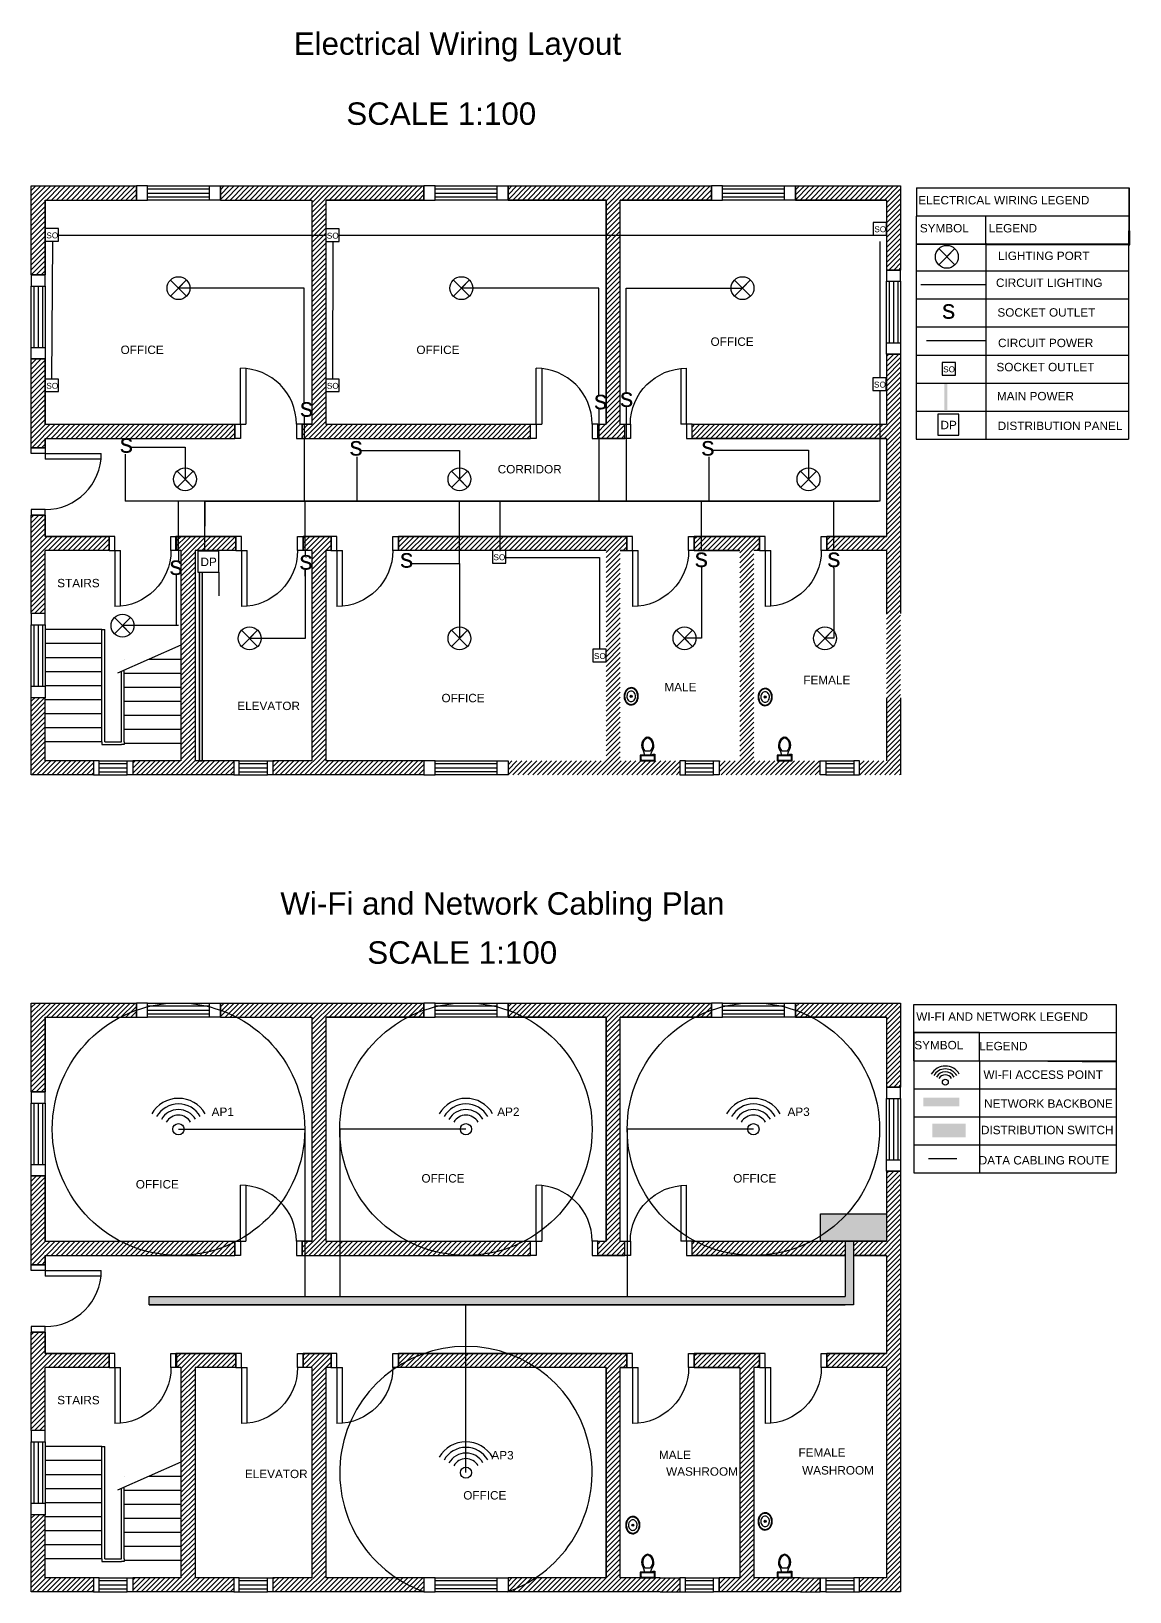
# Model space of a CAD drawing. Header units: inches. Extents: x 7.2 to 91, y 10.7 to 72.7.
# Drawn here: x 51.8 to 91, y 15.2 to 70.8 of the extents above; entities that cross this region are included whole.
import ezdxf

# ---------------------------------------------------------------- set-up
doc = ezdxf.new("R2010")
doc.units = ezdxf.units.IN
doc.header["$MEASUREMENT"] = 0
for name, color, linetype in [('BLOCK', 2, 'Continuous'), ('CIRCUIT LIGHTING', 1, 'Continuous'), ('CIRCUIT POWER', 40, 'Continuous'), ('DATA CABLING ROUTE', 4, 'Continuous'), ('DISTRIBUTION PANEL', 1, 'Continuous'), ('DISTRIBUTION SWITCH', 6, 'Continuous'), ('DOORS', 4, 'Continuous'), ('HATCH', 3, 'Continuous'), ('LEGEND', 7, 'Continuous'), ('LIGHTING POINT', 4, 'Continuous'), ('MAIN POWER', 5, 'Continuous'), ('NETWORK BACKBONE', 5, 'Continuous'), ('SOCKET OUTLET', 4, 'Continuous'), ('STAIRCASE', 5, 'Continuous'), ('switch', 3, 'Continuous'), ('TEXT', 7, 'Continuous'), ('W-IFI ACCES POINT', 2, 'Continuous'), ('WINDOWS', 6, 'Continuous')]:
    doc.layers.add(name, color=color, linetype=linetype)
doc.styles.get("Standard").update_dxf_attribs({"font": 'arial.ttf'})
pattern_1 = [(45, (47.47528, 42.96321), (-0.08838835, 0.08838835), [])]
pattern_2 = [(45, (47.47528, 13.82313), (-0.08838835, 0.08838835), [])]

# ---------------------------------------------------------------- blocks, each defined once
blk = doc.blocks.new('door')
at = {"layer": 'DOORS'}
for p, q in [((0.2, 0.5), (0.2, 2.5)), ((0.4, 2.49), (0.4, 0.5)), ((0, 0), (0, 0.5)), ((0, 0.5), (0.2, 0.5)), ((0.2, 0), (0, 0)), ((0.2, 0.5), (0.2, 0)), ((0.2, 0.5), (0.4, 0.5)), ((2.2, 0.5), (2.2, 0)), ((2.4, 0.5), (2.2, 0.5)), ((2.2, 0), (2.4, 0)), ((2.4, 0), (2.4, 0.5))]:
    blk.add_line(p, q, dxfattribs=at)
blk.add_arc((0.2, 0.5), 2, 0, 90, dxfattribs=at)
blk = doc.blocks.new('window2')
at = {"layer": 'WINDOWS'}
for p, q in [((0, 0.5), (0, 0)), ((0.2, 0.5), (0, 0.5)), ((0, 0), (0.2, 0)), ((0.2, 0), (0.2, 0.5)), ((0.2, 0.5), (1.2, 0.5)), ((0.2, 0.4), (1.2, 0.4)), ((0.2, 0.25), (1.2, 0.25)), ((0.2, 0.1), (1.2, 0.1)), ((0.2, 0), (1.2, 0)), ((1.2, 0), (1.2, 0.5)), ((1.2, 0.5), (1.4, 0.5)), ((1.4, 0), (1.2, 0)), ((1.4, 0.5), (1.4, 0))]:
    blk.add_line(p, q, dxfattribs=at)
blk = doc.blocks.new('window1')
at = {"layer": 'WINDOWS'}
for p, q in [((0, 0.5), (0, 0)), ((0.4, 0.5), (0, 0.5)), ((0, 0), (0.4, 0)), ((0.4, 0), (0.4, 0.5)), ((0.4, 0.5), (2.6, 0.5)), ((0.4, 0.4), (2.6, 0.4)), ((0.4, 0.25), (2.6, 0.25)), ((0.4, 0.25), (0.4, 0.25)), ((2.6, 0.1), (0.4, 0.1)), ((2.6, 0), (0.4, 0)), ((2.6, 0.5), (2.6, 0)), ((2.6, 0.5), (3, 0.5)), ((3, 0), (2.6, 0)), ((3, 0.5), (3, 0))]:
    blk.add_line(p, q, dxfattribs=at)
blk = doc.blocks.new('Toilet - top')
for p, q in [((-10, -8.5), (-8, -8.5)), ((-10, -9.5), (-10, -8.5)), ((-7, -9.5), (-10, -9.5)), ((-8, -8.5), (-8, -8)), ((-7, -8), (-7, -9.5)), ((-4, -8), (-6, -14)), ((4, -14), (-4, -14)), ((4, -8), (6, -14)), ((9.5, -6), (9.5, -2))]:
    blk.add_line(p, q)
blk.add_lwpolyline([(10.5, -8), (10.5, 0), (-10.5, 0), (-10.5, -8)], close=True)
for points in [[(-9.5, -2), (-9.5, -6)], [(8.5, -1), (-8.5, -1)], [(-8.5, -7), (8.5, -7)]]:
    blk.add_lwpolyline(points)
for centre, radius, start, end in [((-8.6, -1.9), 0.884, 81.8699, 188.1301), ((-8.6, -6.1), 0.884, 171.8699, 278.1301), ((3.5, -21.6), 12.2, 141.4691, 247.9714), ((4.2, -21.8), 11.3, 136.3677, 238.9468), ((-3.5, -21.6), 12.2, 292.0284, 38.5307), ((-4.2, -21.8), 11.3, 301.053, 43.6321), ((8.6, -1.9), 0.884, 351.8699, 98.1301), ((8.6, -6.1), 0.884, 261.8699, 8.1301), ((0, -27.9), 4, 245.7318, 294.2682), ((0, -29), 4, 254.8605, 285.1395)]:
    blk.add_arc(centre, radius, start, end)
blk = doc.blocks.new('Sink - Oval top')
for p, q in [((-1, 0), (1, 0)), ((0, 1), (0, -1))]:
    blk.add_line(p, q)
at = {"linetype": 'Continuous'}
for points in [[(-12.2, 0.4, 0.117634), (-11.5, -3.4, 0.104469), (-8.9, -6.8, 0.090016), (-5.1, -9.1, 0.08192), (-0.3, -10, 0.08192), (4.5, -9.4, 0.090016), (8.4, -7.4, 0.104469), (11.2, -4.1, 0.117634), (12.2, -0.4, 0.117634), (11.5, 3.4, 0.104469), (8.9, 6.8, 0.090016), (5.1, 9.1, 0.08192), (0.3, 10, 0.08192), (-4.5, 9.4, 0.090016), (-8.4, 7.4, 0.104469), (-11.2, 4.1, 0.117634)], [(-11.3, 0.2, 0.118622), (-10.5, -3.3, 0.104678), (-8.1, -6.4, 0.089562), (-4.5, -8.4, 0.081185), (-0.1, -9.2, 0.081185), (4.3, -8.5, 0.089562), (7.9, -6.6, 0.104678), (10.4, -3.5, 0.118622), (11.3, -0.2, 0.118622), (10.5, 3.3, 0.104678), (8.1, 6.4, 0.089562), (4.5, 8.4, 0.081185), (0.1, 9.2, 0.081185), (-4.3, 8.5, 0.089562), (-7.9, 6.6, 0.104678), (-10.4, 3.5, 0.118622)], [(-7.4, 0.1, 0.118283), (-6.9, -2.2, 0.104607), (-5.3, -4.2, 0.089718), (-3, -5.5, 0.081436), (-0.1, -6, 0.081436), (2.8, -5.6, 0.089718), (5.2, -4.3, 0.104607), (6.9, -2.3, 0.118283), (7.4, -0.1, 0.118283), (6.9, 2.2, 0.104607), (5.3, 4.2, 0.089718), (3, 5.5, 0.081436), (0.1, 6, 0.081436), (-2.8, 5.6, 0.089718), (-5.2, 4.3, 0.104607), (-6.9, 2.3, 0.118283)]]:
    blk.add_lwpolyline(points, format="xyb", close=True, dxfattribs=at)
for radius in [1.5, 1]:
    blk.add_circle((0, 0), radius)
blk = doc.blocks.new('sink')
at = {"layer": 'BLOCK', "xscale": 0.0254, "yscale": 0.0254, "zscale": 0.0254}
blk.add_blockref('Sink - Oval top', (0.308, -0.012), dxfattribs=at)
blk = doc.blocks.new('Distribution panel')
at = {"layer": 'DISTRIBUTION PANEL'}
for p, q in [((0, 0.5), (0, 0.5)), ((0, 0.5), (0, 0)), ((0.5, 0.5), (0, 0.5)), ((0.5, 0), (0.5, 0.5)), ((0, 0), (0.5, 0))]:
    blk.add_line(p, q, dxfattribs=at)
blk = doc.blocks.new('switch')
at = {"layer": 'switch', "insert": (-0.007, 0.541), "char_height": 0.675, "attachment_point": 1}
blk.add_mtext_dynamic_manual_height_columns('s', width=0.26363, gutter_width=3.375, heights=[0], dxfattribs=at)
blk = doc.blocks.new('Lighting points')
at = {"layer": 'LIGHTING POINT'}
for p, q in [((0.573, 0.001), (-0.001, 0.581)), ((0.572, 0.582), (0, 0)), ((0.286, 0.291), (0.572, 0.582)), ((0.286, 0.291), (0.286, 0.291)), ((0.286, 0.291), (0.573, 0.001))]:
    blk.add_line(p, q, dxfattribs=at)
blk.add_circle((0.286, 0.291), 0.408, dxfattribs=at)
blk = doc.blocks.new('SO')
at = {"layer": 'SOCKET OUTLET'}
for p, q in [((-0.253, 0.45), (-0.478, 0.45)), ((-0.478, 0.45), (-0.478, 0)), ((-0.478, 0), (0, 0)), ((0, 0.45), (-0.253, 0.45)), ((0, 0), (0, 0.45))]:
    blk.add_line(p, q, dxfattribs=at)
at = {"layer": 'SOCKET OUTLET', "insert": (-0.439, 0.313), "char_height": 0.21, "attachment_point": 1}
blk.add_mtext_dynamic_manual_height_columns('SO', width=0.33468, gutter_width=1.05, heights=[0], dxfattribs=at)
blk = doc.blocks.new('WIFI')
at = {"layer": 'W-IFI ACCES POINT'}
blk.add_line((0.955, -0.547), (0.955, -0.547), dxfattribs=at)
blk.add_line((0.955, -0.547), (0.955, -0.547), dxfattribs=at)
blk.add_circle((0.955, -0.547), 0.2, dxfattribs=at)
for radius in [1.1, 0.9, 0.7, 0.5]:
    blk.add_arc((0.955, -0.547), radius, 30.1773, 150.2054, dxfattribs=at)

msp = doc.modelspace()

# ---------------------------------------------------------------- hatches: boundary and pattern name
at = {"layer": 'DISTRIBUTION SWITCH'}
h = msp.add_hatch(color=256, dxfattribs=at)
h.dxf.hatch_style = 1
h.paths.add_polyline_path([(85.119, 31.866), (83.932, 31.866), (83.932, 31.375), (85.119, 31.375)])
h = msp.add_hatch(color=256, dxfattribs=at)
h.dxf.hatch_style = 1
h.paths.add_polyline_path([(79.944, 28.645), (79.944, 27.669), (82.301, 27.669), (82.301, 28.645)])
at = {"layer": 'HATCH'}
h = msp.add_hatch(dxfattribs=at)
h.set_pattern_fill('ANSI31', color=256)
h.set_pattern_definition(pattern_1)
h.paths.add_polyline_path([(51.801, 65.309), (51.801, 62.139), (52.301, 62.139), (52.301, 64.809), (55.551, 64.809), (55.551, 65.309)])
h.paths.add_polyline_path([(58.551, 65.309), (58.551, 64.809), (61.801, 64.809), (61.801, 56.809), (61.458, 56.809), (61.458, 56.309), (69.602, 56.309), (69.602, 56.809), (62.301, 56.809), (62.301, 64.809), (65.801, 64.809), (65.801, 65.309)])
h.paths.add_polyline_path([(72.301, 64.809), (72.301, 56.809), (72.002, 56.809), (72.002, 56.309), (72.464, 56.309), (72.964, 56.309), (72.964, 56.809), (72.801, 56.809), (72.801, 64.809), (76.051, 64.809), (76.051, 65.309), (68.801, 65.309), (68.801, 64.809)])
h.paths.add_polyline_path([(82.301, 64.809), (82.301, 62.309), (82.801, 62.309), (82.801, 65.309), (79.051, 65.309), (79.051, 64.809)])
h.paths.add_polyline_path([(62.301, 52.309), (62.495, 52.309), (62.495, 52.809), (61.497, 52.809), (61.497, 52.309), (61.801, 52.309), (61.801, 44.809), (60.421, 44.809), (60.421, 44.309), (65.801, 44.309), (65.801, 44.809), (62.301, 44.809)])
h.paths.add_polyline_path([(57.141, 44.809), (55.421, 44.809), (55.421, 44.309), (59.021, 44.309), (59.021, 44.809), (57.641, 44.809), (57.641, 52.309), (59.097, 52.309), (59.097, 52.809), (56.984, 52.809), (56.984, 52.309), (57.141, 52.309)])
h.paths.add_polyline_path([(52.301, 52.309), (54.584, 52.309), (54.584, 52.809), (52.301, 52.809), (52.301, 53.57), (51.801, 53.57), (51.801, 50.059), (52.301, 50.059)])
h.paths.add_polyline_path([(51.801, 55.97), (52.301, 55.97), (52.301, 56.309), (59.058, 56.309), (59.058, 56.809), (52.301, 56.809), (52.301, 59.139), (51.801, 59.139)])
h.paths.add_polyline_path([(52.301, 47.059), (51.801, 47.059), (51.801, 44.309), (54.021, 44.309), (54.021, 44.809), (52.301, 44.809)])
h = msp.add_hatch(dxfattribs=at)
h.set_pattern_fill('ANSI31', color=256)
h.set_pattern_definition(pattern_1)
h.paths.add_polyline_path([(77.063, 44.809), (76.332, 44.809), (76.332, 44.309), (79.232, 44.309), (79.932, 44.309), (79.932, 44.559), (79.932, 44.809), (79.232, 44.809), (77.563, 44.809), (77.563, 52.309), (77.772, 52.309), (77.772, 52.809), (75.442, 52.809), (75.442, 52.309), (77.063, 52.309)], flags=17)
h.paths.add_polyline_path([(72.801, 52.309), (73.042, 52.309), (73.042, 52.809), (64.895, 52.809), (64.895, 52.309), (72.301, 52.309), (72.301, 44.809), (68.801, 44.809), (68.801, 44.309), (74.232, 44.309), (74.932, 44.309), (74.932, 44.809), (74.232, 44.809), (72.801, 44.809)])
h.paths.add_polyline_path([(75.364, 56.809), (75.364, 56.309), (82.301, 56.309), (82.301, 52.809), (80.172, 52.809), (80.172, 52.309), (82.301, 52.309), (82.301, 50.059), (82.301, 47.059), (82.301, 44.809), (81.332, 44.809), (81.332, 44.309), (82.801, 44.309), (82.801, 47.059), (82.801, 50.059), (82.801, 59.309), (82.301, 59.309), (82.301, 56.809)])
h = msp.add_hatch(dxfattribs=at)
h.set_pattern_fill('ANSI31', color=256)
h.set_pattern_definition(pattern_2)
h.paths.add_polyline_path([(51.801, 36.169), (51.801, 32.999), (52.301, 32.999), (52.301, 35.669), (55.551, 35.669), (55.551, 36.169)])
h.paths.add_polyline_path([(58.551, 36.169), (58.551, 35.669), (61.801, 35.669), (61.801, 27.669), (61.458, 27.669), (61.458, 27.169), (69.602, 27.169), (69.602, 27.669), (62.301, 27.669), (62.301, 35.669), (65.801, 35.669), (65.801, 36.169)])
h.paths.add_polyline_path([(72.301, 35.669), (72.301, 27.669), (72.002, 27.669), (72.002, 27.169), (72.464, 27.169), (72.964, 27.169), (72.964, 27.669), (72.801, 27.669), (72.801, 35.669), (76.051, 35.669), (76.051, 36.169), (68.801, 36.169), (68.801, 35.669)])
h.paths.add_polyline_path([(82.301, 35.669), (82.301, 33.169), (82.801, 33.169), (82.801, 36.169), (79.051, 36.169), (79.051, 35.669)])
h.paths.add_polyline_path([(62.301, 23.169), (62.495, 23.169), (62.495, 23.669), (61.497, 23.669), (61.497, 23.169), (61.801, 23.169), (61.801, 15.669), (60.421, 15.669), (60.421, 15.169), (65.801, 15.169), (65.801, 15.669), (62.301, 15.669)])
h.paths.add_polyline_path([(57.141, 15.669), (55.421, 15.669), (55.421, 15.169), (59.021, 15.169), (59.021, 15.669), (57.641, 15.669), (57.641, 23.169), (59.097, 23.169), (59.097, 23.669), (56.984, 23.669), (56.984, 23.169), (57.141, 23.169)])
h.paths.add_polyline_path([(52.301, 23.169), (54.584, 23.169), (54.584, 23.669), (52.301, 23.669), (52.301, 24.43), (51.801, 24.43), (51.801, 20.919), (52.301, 20.919)])
h.paths.add_polyline_path([(51.801, 26.83), (52.301, 26.83), (52.301, 27.169), (59.058, 27.169), (59.058, 27.669), (52.301, 27.669), (52.301, 29.999), (51.801, 29.999)])
h.paths.add_polyline_path([(52.301, 17.919), (51.801, 17.919), (51.801, 15.169), (54.021, 15.169), (54.021, 15.669), (52.301, 15.669)])
h = msp.add_hatch(dxfattribs=at)
h.set_pattern_fill('ANSI31', color=256)
h.set_pattern_definition(pattern_2)
h.paths.add_polyline_path([(77.063, 15.669), (76.332, 15.669), (76.332, 15.169), (79.232, 15.169), (79.932, 15.169), (79.932, 15.419), (79.932, 15.669), (79.232, 15.669), (77.563, 15.669), (77.563, 23.169), (77.772, 23.169), (77.772, 23.669), (75.442, 23.669), (75.442, 23.169), (77.063, 23.169)], flags=17)
h.paths.add_polyline_path([(72.801, 23.169), (73.042, 23.169), (73.042, 23.669), (64.895, 23.669), (64.895, 23.169), (72.301, 23.169), (72.301, 15.669), (68.801, 15.669), (68.801, 15.169), (74.232, 15.169), (74.932, 15.169), (74.932, 15.669), (74.232, 15.669), (72.801, 15.669)])
h.paths.add_polyline_path([(81.123, 27.669), (81.123, 27.169), (82.301, 27.169), (82.301, 23.669), (80.172, 23.669), (80.172, 23.169), (82.301, 23.169), (82.301, 20.919), (82.301, 17.919), (82.301, 15.669), (81.332, 15.669), (81.332, 15.169), (82.801, 15.169), (82.801, 17.919), (82.801, 20.919), (82.801, 30.169), (82.301, 30.169), (82.301, 27.669)])
h.paths.add_polyline_path([(80.823, 27.169), (80.823, 27.669), (75.364, 27.669), (75.364, 27.169)])
at = {"layer": 'MAIN POWER'}
h = msp.add_hatch(color=256, dxfattribs=at)
h.dxf.hatch_style = 1
h.paths.add_polyline_path([(84.363, 57.32), (84.463, 57.32), (84.463, 58.255), (84.363, 58.255)])
h = msp.add_hatch(color=256, dxfattribs=at)
h.dxf.hatch_style = 1
h.paths.add_polyline_path([(57.902, 51.539), (57.802, 51.539), (57.802, 44.809), (57.902, 44.809)])
at = {"layer": 'NETWORK BACKBONE'}
h = msp.add_hatch(color=256, dxfattribs=at)
h.dxf.hatch_style = 1
h.paths.add_polyline_path([(84.895, 32.489), (84.895, 32.789), (83.606, 32.789), (83.606, 32.489)])
h = msp.add_hatch(color=256, dxfattribs=at)
h.dxf.hatch_style = 1
h.paths.add_polyline_path([(81.123, 25.404), (81.123, 27.669), (80.823, 27.669), (80.823, 25.704), (56.01, 25.704), (56.01, 25.404)])

# ---------------------------------------------------------------- linework, layer by layer
for p, q in [((55.551, 64.809), (55.551, 65.309)), ((58.551, 64.809), (58.551, 65.309)), ((65.801, 64.809), (65.801, 65.309)), ((68.801, 64.809), (68.801, 65.309)), ((76.051, 64.809), (76.051, 65.309)), ((76.051, 64.809), (76.051, 65.309)), ((79.051, 64.809), (79.051, 65.309)), ((52.301, 64.809), (55.551, 64.809)), ((52.301, 64.809), (52.301, 62.139)), ((58.551, 64.809), (61.801, 64.809)), ((61.801, 64.809), (61.801, 56.809)), ((62.301, 64.809), (65.801, 64.809)), ((65.801, 64.809), (62.301, 64.809)), ((62.301, 64.809), (62.301, 56.809)), ((68.801, 64.809), (72.301, 64.809)), ((72.301, 64.809), (68.801, 64.809)), ((72.301, 64.809), (72.301, 56.809)), ((72.301, 56.809), (72.301, 64.809)), ((72.801, 64.809), (76.051, 64.809)), ((76.051, 64.809), (72.801, 64.809)), ((72.801, 56.809), (72.801, 64.809)), ((79.051, 64.809), (82.301, 64.809)), ((82.301, 64.809), (79.051, 64.809)), ((51.801, 62.139), (52.301, 62.139)), ((82.301, 62.309), (82.801, 62.309)), ((51.801, 59.139), (52.301, 59.139)), ((52.301, 59.139), (52.301, 56.809)), ((82.301, 59.309), (82.801, 59.309)), ((52.301, 56.809), (59.058, 56.809)), ((59.058, 56.809), (59.058, 56.309)), ((61.458, 56.809), (61.801, 56.809)), ((61.801, 56.809), (61.458, 56.809)), ((61.458, 56.809), (61.458, 56.309)), ((62.301, 56.809), (69.602, 56.809)), ((69.602, 56.309), (69.602, 56.809)), ((72.002, 56.809), (72.301, 56.809)), ((72.002, 56.309), (72.002, 56.809)), ((72.801, 56.809), (72.964, 56.809)), ((72.964, 56.309), (72.964, 56.809)), ((75.364, 56.809), (82.301, 56.809)), ((75.364, 56.309), (75.364, 56.809)), ((52.301, 56.309), (52.301, 55.97)), ((52.301, 55.97), (52.301, 56.309)), ((52.301, 56.309), (59.058, 56.309)), ((52.301, 56.309), (52.301, 55.97)), ((61.458, 56.309), (69.602, 56.309)), ((72.002, 56.309), (72.964, 56.309)), ((72.464, 56.309), (72.002, 56.309)), ((72.964, 56.309), (72.464, 56.309)), ((72.464, 56.309), (72.964, 56.309)), ((75.364, 56.309), (82.301, 56.309)), ((82.301, 56.309), (75.364, 56.309)), ((52.301, 55.97), (51.801, 55.97)), ((52.301, 53.57), (51.801, 53.57)), ((52.301, 53.57), (52.301, 52.809)), ((52.301, 52.809), (52.301, 53.57)), ((52.301, 52.809), (54.584, 52.809)), ((54.584, 52.809), (52.301, 52.809)), ((52.301, 52.809), (54.584, 52.809)), ((54.584, 52.309), (54.584, 52.809)), ((56.961, 52.809), (59.097, 52.809)), ((59.097, 52.809), (56.961, 52.809)), ((56.961, 52.809), (57.641, 52.809)), ((56.961, 52.309), (56.961, 52.809)), ((56.984, 52.309), (56.984, 52.809)), ((59.097, 52.309), (59.097, 52.809)), ((61.497, 52.809), (62.495, 52.809)), ((62.495, 52.809), (61.497, 52.809)), ((61.497, 52.309), (61.497, 52.809)), ((62.495, 52.309), (62.495, 52.809)), ((64.895, 52.809), (73.042, 52.809)), ((73.042, 52.809), (64.895, 52.809)), ((64.895, 52.309), (64.895, 52.809)), ((73.042, 52.309), (73.042, 52.809)), ((75.442, 52.809), (77.772, 52.809)), ((77.772, 52.809), (75.442, 52.809)), ((75.442, 52.309), (75.442, 52.809)), ((77.772, 52.309), (77.772, 52.809)), ((80.172, 52.809), (82.301, 52.809)), ((82.301, 52.809), (80.172, 52.809)), ((80.172, 52.309), (80.172, 52.809)), ((54.584, 52.309), (52.301, 52.309)), ((57.141, 52.309), (56.961, 52.309)), ((57.141, 52.309), (56.961, 52.309)), ((57.141, 52.309), (57.141, 44.809)), ((59.097, 52.309), (57.641, 52.309)), ((57.641, 52.309), (57.641, 44.809)), ((61.801, 52.309), (61.497, 52.309)), ((61.801, 52.309), (61.497, 52.309)), ((61.801, 52.309), (61.801, 44.809)), ((62.301, 52.309), (62.301, 44.809)), ((62.495, 52.309), (62.301, 52.309)), ((72.301, 52.309), (64.895, 52.309)), ((73.042, 52.309), (72.801, 52.309)), ((72.801, 52.309), (73.042, 52.309)), ((72.801, 52.309), (73.042, 52.309)), ((77.063, 52.309), (75.442, 52.309)), ((75.442, 52.309), (77.063, 52.309)), ((77.772, 52.309), (77.563, 52.309)), ((82.301, 52.309), (80.172, 52.309)), ((52.301, 50.059), (51.801, 50.059)), ((52.301, 47.059), (51.801, 47.059)), ((54.021, 44.809), (54.021, 44.309)), ((55.421, 44.809), (55.421, 44.309)), ((59.021, 44.809), (59.021, 44.309)), ((60.421, 44.809), (60.421, 44.309)), ((65.801, 44.809), (65.801, 44.309)), ((52.301, 35.669), (55.551, 35.669)), ((52.301, 35.669), (52.301, 32.999)), ((55.551, 35.669), (55.551, 36.169)), ((58.551, 35.669), (58.551, 36.169)), ((58.551, 35.669), (61.801, 35.669)), ((61.801, 35.669), (61.801, 27.669)), ((62.301, 35.669), (65.801, 35.669)), ((65.801, 35.669), (62.301, 35.669)), ((62.301, 35.669), (62.301, 27.669)), ((65.801, 35.669), (65.801, 36.169)), ((68.801, 35.669), (68.801, 36.169)), ((68.801, 35.669), (72.301, 35.669)), ((72.301, 35.669), (68.801, 35.669)), ((72.301, 35.669), (72.301, 27.669)), ((72.301, 27.669), (72.301, 35.669)), ((72.801, 35.669), (76.051, 35.669)), ((76.051, 35.669), (72.801, 35.669)), ((72.801, 27.669), (72.801, 35.669)), ((76.051, 35.669), (76.051, 36.169)), ((76.051, 35.669), (76.051, 36.169)), ((79.051, 35.669), (79.051, 36.169)), ((79.051, 35.669), (82.301, 35.669)), ((82.301, 35.669), (79.051, 35.669)), ((51.801, 32.999), (52.301, 32.999)), ((82.301, 33.169), (82.801, 33.169)), ((82.301, 30.169), (82.801, 30.169)), ((51.801, 29.999), (52.301, 29.999)), ((52.301, 29.999), (52.301, 27.669)), ((52.301, 27.669), (59.058, 27.669)), ((59.058, 27.669), (59.058, 27.169)), ((61.458, 27.669), (61.801, 27.669)), ((61.801, 27.669), (61.458, 27.669)), ((61.458, 27.669), (61.458, 27.169)), ((62.301, 27.669), (69.602, 27.669)), ((69.602, 27.169), (69.602, 27.669)), ((72.002, 27.669), (72.301, 27.669)), ((72.002, 27.169), (72.002, 27.669)), ((72.801, 27.669), (72.964, 27.669)), ((72.964, 27.169), (72.964, 27.669)), ((75.364, 27.669), (82.301, 27.669)), ((75.364, 27.169), (75.364, 27.669)), ((52.301, 26.83), (51.801, 26.83)), ((52.301, 27.169), (52.301, 26.83)), ((52.301, 26.83), (52.301, 27.169)), ((52.301, 27.169), (59.058, 27.169)), ((52.301, 27.169), (52.301, 26.83)), ((61.458, 27.169), (69.602, 27.169)), ((72.002, 27.169), (72.964, 27.169)), ((72.464, 27.169), (72.002, 27.169)), ((72.964, 27.169), (72.464, 27.169)), ((72.464, 27.169), (72.964, 27.169)), ((75.364, 27.169), (80.823, 27.169)), ((80.823, 27.169), (75.364, 27.169)), ((81.123, 27.169), (82.301, 27.169)), ((82.301, 27.169), (81.123, 27.169)), ((52.301, 24.43), (51.801, 24.43)), ((52.301, 24.43), (52.301, 23.669)), ((52.301, 23.669), (52.301, 24.43)), ((52.301, 23.669), (54.584, 23.669)), ((54.584, 23.669), (52.301, 23.669)), ((52.301, 23.669), (54.584, 23.669)), ((54.584, 23.169), (54.584, 23.669)), ((56.961, 23.669), (59.097, 23.669)), ((59.097, 23.669), (56.961, 23.669)), ((56.961, 23.669), (57.641, 23.669)), ((56.961, 23.169), (56.961, 23.669)), ((56.984, 23.169), (56.984, 23.669)), ((59.097, 23.169), (59.097, 23.669)), ((61.497, 23.669), (62.495, 23.669)), ((62.495, 23.669), (61.497, 23.669)), ((61.497, 23.169), (61.497, 23.669)), ((62.495, 23.169), (62.495, 23.669)), ((64.895, 23.669), (73.042, 23.669)), ((73.042, 23.669), (64.895, 23.669)), ((64.895, 23.169), (64.895, 23.669)), ((73.042, 23.169), (73.042, 23.669)), ((75.442, 23.669), (77.772, 23.669)), ((77.772, 23.669), (75.442, 23.669)), ((75.442, 23.169), (75.442, 23.669)), ((77.772, 23.169), (77.772, 23.669)), ((80.172, 23.669), (82.301, 23.669)), ((82.301, 23.669), (80.172, 23.669)), ((80.172, 23.169), (80.172, 23.669)), ((54.584, 23.169), (52.301, 23.169)), ((57.141, 23.169), (56.961, 23.169)), ((57.141, 23.169), (56.961, 23.169)), ((57.141, 23.169), (57.141, 15.669)), ((59.097, 23.169), (57.641, 23.169)), ((57.641, 23.169), (57.641, 15.669)), ((61.801, 23.169), (61.497, 23.169)), ((61.801, 23.169), (61.497, 23.169)), ((61.801, 23.169), (61.801, 15.669)), ((62.301, 23.169), (62.301, 15.669)), ((62.495, 23.169), (62.301, 23.169)), ((72.301, 23.169), (64.895, 23.169)), ((72.301, 23.169), (72.301, 15.669)), ((72.301, 15.669), (72.301, 23.169)), ((72.801, 15.669), (72.801, 23.169)), ((73.042, 23.169), (72.801, 23.169)), ((72.801, 23.169), (73.042, 23.169)), ((72.801, 23.169), (73.042, 23.169)), ((77.063, 23.169), (75.442, 23.169)), ((75.442, 23.169), (77.063, 23.169)), ((77.063, 23.169), (77.063, 15.669)), ((77.772, 23.169), (77.563, 23.169)), ((77.563, 23.169), (77.563, 15.669)), ((82.301, 23.169), (80.172, 23.169)), ((52.301, 20.919), (51.801, 20.919)), ((82.301, 20.919), (82.301, 17.919)), ((82.801, 20.919), (82.801, 17.919)), ((52.301, 17.919), (51.801, 17.919)), ((54.021, 15.669), (54.021, 15.169)), ((55.421, 15.669), (55.421, 15.169)), ((59.021, 15.669), (59.021, 15.169)), ((60.421, 15.669), (60.421, 15.169)), ((65.801, 15.669), (65.801, 15.169)), ((68.801, 15.669), (68.801, 15.169)), ((68.801, 15.669), (68.801, 15.169)), ((74.232, 15.669), (74.932, 15.669)), ((79.232, 15.669), (79.932, 15.669)), ((74.232, 15.169), (74.932, 15.169)), ((79.232, 15.169), (79.932, 15.169))]:
    msp.add_line(p, q)
for points in [[(51.801, 62.139), (51.801, 65.309), (55.551, 65.309)], [(58.551, 65.309), (65.801, 65.309)], [(68.801, 65.309), (76.051, 65.309)], [(79.051, 65.309), (82.801, 65.309), (82.801, 62.309)], [(52.301, 64.809), (55.551, 64.809)], [(52.301, 62.139), (52.301, 64.809)], [(58.551, 64.809), (61.801, 64.809)], [(62.301, 64.809), (65.801, 64.809)], [(68.801, 64.809), (72.301, 64.809)], [(72.801, 64.809), (76.051, 64.809)], [(79.051, 64.809), (82.301, 64.809), (82.301, 62.309)], [(51.801, 55.97), (51.801, 59.139)], [(52.301, 56.809), (52.301, 59.139)], [(82.301, 59.309), (82.301, 56.809)], [(82.801, 59.309), (82.801, 50.059)], [(52.301, 55.97), (52.301, 56.309)], [(82.301, 56.309), (82.301, 52.809)], [(51.801, 50.059), (51.801, 53.57)], [(52.301, 52.809), (52.301, 53.57)], [(52.301, 50.059), (52.301, 52.309)], [(82.301, 52.309), (82.301, 50.059)], [(54.021, 44.309), (51.801, 44.309), (51.801, 47.059)], [(54.021, 44.809), (52.301, 44.809), (52.301, 47.059)], [(82.301, 47.059), (82.301, 44.809)], [(82.801, 47.059), (82.801, 44.309)], [(57.141, 44.809), (55.421, 44.809)], [(59.021, 44.809), (57.641, 44.809)], [(61.801, 44.809), (60.421, 44.809)], [(65.801, 44.809), (62.301, 44.809)], [(59.021, 44.309), (55.421, 44.309)], [(65.801, 44.309), (60.421, 44.309)], [(51.801, 32.999), (51.801, 36.169), (55.551, 36.169)], [(52.301, 35.669), (55.551, 35.669)], [(52.301, 32.999), (52.301, 35.669)], [(58.551, 36.169), (65.801, 36.169)], [(58.551, 35.669), (61.801, 35.669)], [(62.301, 35.669), (65.801, 35.669)], [(68.801, 36.169), (76.051, 36.169)], [(68.801, 35.669), (72.301, 35.669)], [(72.801, 35.669), (76.051, 35.669)], [(79.051, 36.169), (82.801, 36.169), (82.801, 33.169)], [(79.051, 35.669), (82.301, 35.669), (82.301, 33.169)], [(82.301, 30.169), (82.301, 27.669)], [(82.801, 30.169), (82.801, 20.919)], [(51.801, 26.83), (51.801, 29.999)], [(52.301, 27.669), (52.301, 29.999)], [(52.301, 26.83), (52.301, 27.169)], [(82.301, 27.169), (82.301, 23.669)], [(51.801, 20.919), (51.801, 24.43)], [(52.301, 23.669), (52.301, 24.43)], [(52.301, 20.919), (52.301, 23.169)], [(82.301, 23.169), (82.301, 20.919)], [(54.021, 15.169), (51.801, 15.169), (51.801, 17.919)], [(54.021, 15.669), (52.301, 15.669), (52.301, 17.919)], [(82.301, 17.919), (82.301, 15.669), (81.332, 15.669)], [(82.801, 17.919), (82.801, 15.169), (81.332, 15.169)], [(57.141, 15.669), (55.421, 15.669)], [(59.021, 15.669), (57.641, 15.669)], [(61.801, 15.669), (60.421, 15.669)], [(65.801, 15.669), (62.301, 15.669)], [(72.301, 15.669), (68.801, 15.669)], [(74.232, 15.669), (72.801, 15.669)], [(77.063, 15.669), (76.332, 15.669)], [(79.232, 15.669), (77.563, 15.669)], [(59.021, 15.169), (55.421, 15.169)], [(65.801, 15.169), (60.421, 15.169)], [(74.232, 15.169), (68.801, 15.169)], [(79.232, 15.169), (76.332, 15.169)]]:
    msp.add_lwpolyline(points)
at = {"layer": 'CIRCUIT LIGHTING'}
for p, q in [((83.519, 61.795), (85.835, 61.795)), ((61.534, 61.666), (57.052, 61.666)), ((61.534, 57.575), (61.534, 61.666)), ((72.042, 61.666), (67.14, 61.666)), ((72.042, 57.858), (72.042, 61.666)), ((73.016, 57.936), (73.016, 61.666)), ((73.016, 61.666), (77.163, 61.666)), ((72.042, 57.335), (72.042, 54.072)), ((73.016, 57.421), (73.016, 54.072)), ((61.534, 57.07), (61.534, 54.072)), ((55.148, 55.743), (55.148, 54.072)), ((55.34, 55.999), (57.287, 55.999)), ((57.287, 55.999), (57.287, 54.85)), ((63.53, 55.876), (67.07, 55.876)), ((67.07, 55.876), (67.07, 54.85)), ((76.086, 55.885), (79.516, 55.885)), ((79.516, 55.885), (79.516, 54.85)), ((63.412, 55.644), (63.412, 54.072)), ((75.964, 55.644), (75.964, 54.072)), ((57.051, 52.309), (57.051, 54.072)), ((61.564, 52.301), (61.564, 54.072)), ((67.07, 51.839), (67.07, 54.072)), ((75.698, 52.309), (75.698, 54.072)), ((80.421, 52.309), (80.421, 54.072)), ((57.051, 52.309), (57.051, 51.897)), ((61.564, 52.309), (61.564, 52.131)), ((65.33, 51.839), (67.07, 51.839)), ((67.07, 51.839), (67.07, 49.173)), ((56.978, 51.403), (56.978, 51.426)), ((56.978, 49.628), (56.978, 51.403)), ((56.978, 51.403), (56.978, 51.403)), ((61.564, 51.391), (61.564, 51.615)), ((61.564, 51.603), (61.564, 49.173)), ((75.698, 51.71), (75.698, 49.178)), ((80.421, 51.674), (80.421, 51.707)), ((80.421, 51.674), (80.421, 49.176)), ((56.881, 49.628), (55.058, 49.628)), ((57.051, 49.628), (56.397, 49.628)), ((61.564, 49.173), (59.587, 49.173)), ((75.698, 49.178), (75.095, 49.178)), ((80.421, 49.176), (80.103, 49.176))]:
    msp.add_line(p, q, dxfattribs=at)
at = {"layer": 'CIRCUIT POWER'}
for p, q in [((52.779, 63.555), (62.301, 63.555)), ((62.777, 63.555), (81.829, 63.555)), ((52.554, 63.33), (52.526, 58.424)), ((62.552, 63.33), (62.548, 58.424)), ((82.054, 63.33), (82.064, 58.468)), ((85.835, 59.781), (83.72, 59.781)), ((82.064, 58.018), (82.064, 54.072)), ((57.987, 54.072), (55.148, 54.072)), ((58.644, 54.072), (55.805, 54.072)), ((57.987, 52.28), (57.987, 54.072)), ((57.987, 54.072), (82.001, 54.072)), ((82.001, 54.072), (57.987, 54.072)), ((57.987, 54.072), (57.987, 54.072)), ((57.987, 54.072), (57.987, 53.176)), ((68.516, 52.284), (68.516, 54.072)), ((82.064, 54.072), (81.917, 54.072)), ((61.596, 52.06), (61.6, 52.066)), ((65.051, 52.085), (65.047, 52.093)), ((68.741, 52.059), (72.058, 52.059)), ((72.058, 52.059), (72.058, 48.799)), ((80.281, 52.074), (80.282, 52.076)), ((58.487, 51.539), (58.487, 50.696)), ((80.027, 49.099), (80.237, 49.313))]:
    msp.add_line(p, q, dxfattribs=at)
at = {"layer": 'DATA CABLING ROUTE'}
for p, q in [((57.051, 31.669), (61.551, 31.669)), ((61.551, 31.669), (61.551, 25.704)), ((67.301, 31.669), (62.801, 31.669)), ((62.801, 31.669), (62.801, 25.704)), ((77.551, 31.669), (73.051, 31.669)), ((73.051, 31.669), (73.051, 25.704)), ((84.799, 30.616), (83.791, 30.616)), ((67.301, 19.419), (67.301, 25.404))]:
    msp.add_line(p, q, dxfattribs=at)
at = {"layer": 'DISTRIBUTION SWITCH'}
for p, q in [((79.944, 28.645), (82.301, 28.645)), ((79.944, 27.669), (79.944, 28.645)), ((82.301, 28.645), (82.301, 27.669)), ((82.301, 27.669), (79.944, 27.669))]:
    msp.add_line(p, q, dxfattribs=at)
at = {"layer": 'LEGEND'}
for p, q in [((83.371, 65.243), (83.359, 63.237)), ((83.371, 65.243), (90.945, 65.243)), ((90.945, 65.243), (90.93, 63.21)), ((90.971, 63.21), (90.945, 65.243)), ((83.371, 64.243), (90.945, 64.243)), ((85.835, 63.21), (85.835, 64.243)), ((83.359, 63.237), (83.359, 56.281)), ((83.359, 63.237), (90.971, 63.21)), ((83.371, 63.243), (90.945, 63.243)), ((85.835, 63.269), (85.835, 56.281)), ((90.93, 63.21), (85.835, 63.21)), ((90.93, 63.268), (90.93, 56.274)), ((90.93, 63.21), (90.971, 63.21)), ((83.359, 62.281), (90.93, 62.281)), ((83.359, 61.281), (90.93, 61.281)), ((83.359, 60.281), (90.93, 60.281)), ((83.359, 59.281), (90.93, 59.281)), ((83.359, 58.281), (90.93, 58.281)), ((83.359, 57.281), (90.93, 57.281)), ((83.359, 56.281), (90.93, 56.281)), ((83.267, 36.112), (85.61, 36.112)), ((83.267, 34.112), (83.267, 36.112)), ((85.61, 36.112), (90.485, 36.112)), ((90.485, 36.112), (90.485, 34.061)), ((83.267, 35.112), (85.61, 35.112)), ((85.61, 35.112), (83.267, 35.112)), ((83.267, 35.112), (83.267, 34.112)), ((85.61, 35.112), (90.485, 35.112)), ((85.61, 34.112), (85.61, 35.112)), ((83.267, 34.112), (85.61, 34.112)), ((83.267, 34.112), (83.267, 30.112)), ((83.267, 34.112), (85.61, 34.112)), ((85.61, 34.112), (85.61, 30.112)), ((85.61, 34.112), (90.485, 34.112)), ((90.485, 34.061), (85.61, 34.112)), ((90.485, 34.112), (90.485, 34.061)), ((90.485, 34.061), (90.485, 30.112)), ((83.267, 33.112), (90.485, 33.112)), ((83.267, 32.112), (90.485, 32.112)), ((83.267, 31.112), (90.485, 31.112)), ((83.267, 30.112), (90.485, 30.112))]:
    msp.add_line(p, q, dxfattribs=at)
at = {"layer": 'MAIN POWER'}
for p, q in [((57.802, 44.809), (57.802, 51.539)), ((57.902, 51.539), (57.902, 44.809)), ((57.802, 44.809), (57.902, 44.809))]:
    msp.add_line(p, q, dxfattribs=at)
at = {"layer": 'NETWORK BACKBONE'}
for p, q in [((80.823, 27.669), (80.823, 25.704)), ((81.123, 27.669), (81.123, 25.404)), ((56.01, 25.404), (56.01, 25.704)), ((56.01, 25.704), (80.823, 25.704)), ((81.123, 25.404), (56.01, 25.404)), ((56.01, 25.404), (80.823, 25.404)), ((56.01, 25.404), (80.823, 25.404))]:
    msp.add_line(p, q, dxfattribs=at)
at = {"layer": 'SOCKET OUTLET'}
msp.add_line((52.301, 58.424), (52.301, 57.974), dxfattribs=at)
at = {"layer": 'STAIRCASE'}
for p, q in [((57.145, 50.075), (57.141, 50.072)), ((54.321, 49.486), (52.301, 49.486)), ((54.321, 48.986), (52.301, 48.986)), ((54.321, 45.486), (54.321, 49.486)), ((54.321, 49.486), (54.421, 49.486)), ((54.421, 45.486), (54.421, 49.486)), ((54.421, 45.486), (54.421, 49.486)), ((54.321, 48.486), (52.301, 48.486)), ((57.141, 48.936), (54.881, 47.938)), ((55.121, 48.436), (55.121, 48.436)), ((56.01, 48.436), (57.141, 48.436)), ((54.321, 47.986), (52.301, 47.986)), ((55.021, 45.486), (55.021, 47.999)), ((55.121, 45.486), (55.121, 48.043)), ((55.121, 47.936), (57.141, 47.936)), ((54.321, 47.486), (52.301, 47.486)), ((55.121, 47.436), (57.141, 47.436)), ((54.321, 46.986), (52.301, 46.986)), ((55.121, 46.936), (57.141, 46.936)), ((54.321, 46.486), (52.301, 46.486)), ((55.121, 46.436), (57.141, 46.436)), ((54.321, 45.986), (52.301, 45.986)), ((55.121, 45.936), (57.141, 45.936)), ((54.321, 45.486), (52.301, 45.486)), ((54.321, 45.486), (54.321, 45.386)), ((54.321, 45.386), (54.421, 45.386)), ((54.421, 45.486), (55.021, 45.486)), ((54.421, 45.386), (55.021, 45.386)), ((55.12, 45.386), (55.021, 45.386)), ((55.121, 45.486), (55.12, 45.386)), ((55.121, 45.436), (57.141, 45.436)), ((57.145, 20.935), (57.141, 20.932)), ((54.321, 20.346), (52.301, 20.346)), ((54.321, 16.346), (54.321, 20.346)), ((54.321, 20.346), (54.421, 20.346)), ((54.421, 16.346), (54.421, 20.346)), ((54.421, 16.346), (54.421, 20.346)), ((54.321, 19.846), (52.301, 19.846)), ((57.141, 19.796), (54.881, 18.797)), ((54.321, 19.346), (52.301, 19.346)), ((55.121, 19.296), (55.121, 19.296)), ((56.01, 19.296), (57.141, 19.296)), ((54.321, 18.846), (52.301, 18.846)), ((55.021, 16.346), (55.021, 18.859)), ((55.121, 16.346), (55.121, 18.903)), ((55.121, 18.796), (57.141, 18.796)), ((54.321, 18.346), (52.301, 18.346)), ((54.321, 17.846), (52.301, 17.846)), ((55.121, 18.296), (57.141, 18.296)), ((54.321, 17.346), (52.301, 17.346)), ((55.121, 17.796), (57.141, 17.796)), ((55.121, 17.296), (57.141, 17.296)), ((54.321, 16.846), (52.301, 16.846)), ((55.121, 16.796), (57.141, 16.796)), ((54.321, 16.346), (52.301, 16.346)), ((54.321, 16.346), (54.321, 16.246)), ((54.321, 16.246), (54.421, 16.246)), ((54.421, 16.346), (55.021, 16.346)), ((54.421, 16.246), (55.021, 16.246)), ((55.12, 16.246), (55.021, 16.246)), ((55.121, 16.346), (55.12, 16.246)), ((55.121, 16.296), (57.141, 16.296))]:
    msp.add_line(p, q, dxfattribs=at)
at = {"layer": 'TEXT'}
for p, q in [((74.932, 15.669), (74.932, 15.169)), ((76.332, 15.169), (76.332, 15.669)), ((79.932, 15.669), (79.932, 15.169)), ((81.332, 15.169), (81.332, 15.669)), ((79.932, 15.419), (79.932, 15.169))]:
    msp.add_line(p, q, dxfattribs=at)
at = {"layer": 'W-IFI ACCES POINT'}
for centre in [(57.051, 31.669), (67.301, 31.669), (77.551, 31.669)]:
    msp.add_circle(centre, 4.5, dxfattribs=at)
msp.add_arc((67.301, 19.419), 4.5, 289.1881, 250.8119, dxfattribs=at)

# ---------------------------------------------------------------- block references
at = {"layer": 'BLOCK', "rotation": 270}
for p in [(73.205, 47.416), (77.981, 47.39), (73.263, 17.855), (77.981, 17.988)]:
    msp.add_blockref('sink', p, dxfattribs=at)
at = {"layer": 'BLOCK', "xscale": 0.0254, "yscale": 0.0254, "zscale": 0.0254, "rotation": 180}
for p in [(73.783, 44.809), (78.664, 44.809), (73.783, 15.669), (78.664, 15.669)]:
    msp.add_blockref('Toilet - top', p, dxfattribs=at)
at = {"layer": 'DISTRIBUTION PANEL', "xscale": 1.5, "yscale": 1.5, "zscale": 1.5}
for p in [(84.122, 56.42), (57.737, 51.539)]:
    msp.add_blockref('Distribution panel', p, dxfattribs=at)
at = {"layer": 'DOORS'}
for p in [(59.058, 56.309), (69.602, 56.309), (59.058, 27.169), (69.602, 27.169)]:
    msp.add_blockref('door', p, dxfattribs=at)
at = {"layer": 'DOORS', "xscale": -1}
for p in [(75.364, 56.309), (75.364, 27.169)]:
    msp.add_blockref('door', p, dxfattribs=at)
at = {"layer": 'DOORS', "rotation": 270}
for p in [(51.801, 55.97), (51.801, 26.83)]:
    msp.add_blockref('door', p, dxfattribs=at)
at = {"layer": 'DOORS', "xscale": -1, "rotation": 180}
for p in [(54.584, 52.809), (59.097, 52.809), (62.495, 52.809), (73.042, 52.809), (77.772, 52.809), (54.584, 23.669), (59.097, 23.669), (62.495, 23.669), (73.042, 23.669), (77.772, 23.669)]:
    msp.add_blockref('door', p, dxfattribs=at)
at = {"layer": 'HATCH'}
for p in [(74.932, 44.309), (74.932, 15.169)]:
    msp.add_blockref('window2', p, dxfattribs=at)
at = {"layer": 'HATCH', "xscale": -1, "rotation": 180}
for p in [(79.932, 44.809), (79.932, 15.669)]:
    msp.add_blockref('window2', p, dxfattribs=at)
at = {"layer": 'LIGHTING POINT'}
for p in [(84.163, 62.493), (56.765, 61.375), (66.853, 61.375), (76.877, 61.375), (57.001, 54.559), (66.784, 54.559), (79.23, 54.559), (54.771, 49.337), (59.301, 48.882), (66.784, 48.882), (74.809, 48.887), (79.816, 48.885)]:
    msp.add_blockref('Lighting points', p, dxfattribs=at)
at = {"layer": 'SOCKET OUTLET'}
for p in [(52.779, 63.338), (62.78, 63.329), (82.301, 63.559), (84.755, 58.563), (82.289, 58.018), (52.779, 57.974), (62.781, 57.974), (68.721, 51.86), (72.306, 48.336)]:
    msp.add_blockref('SO', p, dxfattribs=at)
at = {"layer": 'switch'}
for p in [(84.284, 60.709), (72.804, 57.565), (61.392, 57.215), (71.879, 57.48), (54.968, 55.929), (63.158, 55.828), (75.703, 55.828), (56.738, 51.571), (61.372, 51.76), (64.959, 51.83), (75.469, 51.852), (80.192, 51.852)]:
    msp.add_blockref('switch', p, dxfattribs=at)
at = {"layer": 'W-IFI ACCES POINT', "xscale": 0.5247925070035817, "yscale": 0.5247925070035817, "zscale": 0.5247925070035817}
msp.add_blockref('WIFI', (83.892, 33.632), dxfattribs=at)
at = {"layer": 'W-IFI ACCES POINT'}
for p in [(56.097, 32.216), (66.347, 32.216), (76.597, 32.216), (66.347, 19.966)]:
    msp.add_blockref('WIFI', p, dxfattribs=at)
at = {"layer": 'WINDOWS'}
for name, p in [('window1', (55.551, 64.809)), ('window1', (65.801, 64.809)), ('window1', (76.051, 64.809)), ('window2', (54.021, 44.309)), ('window2', (59.021, 44.309)), ('window1', (65.801, 44.309)), ('window1', (55.551, 35.669)), ('window1', (65.801, 35.669)), ('window1', (76.051, 35.669)), ('window2', (54.021, 15.169)), ('window2', (59.021, 15.169)), ('window1', (65.801, 15.169))]:
    msp.add_blockref(name, p, dxfattribs=at)
at = {"layer": 'WINDOWS', "rotation": 270}
for p in [(51.801, 62.139), (82.301, 62.309), (51.801, 50.059), (51.801, 32.999), (82.301, 33.169), (51.801, 20.919)]:
    msp.add_blockref('window1', p, dxfattribs=at)

# ---------------------------------------------------------------- texts
at = {"layer": 'DISTRIBUTION PANEL', "char_height": 0.3, "attachment_point": 1}
for insert in [(84.222, 56.934), (57.837, 52.053)]:
    msp.add_mtext_dynamic_manual_height_columns('DP', width=0.75, gutter_width=1.5, heights=[0], dxfattribs=dict(at, insert=insert))
at = {"layer": 'LEGEND', "char_height": 0.3, "attachment_point": 1}
for s, width, insert in [('ELECTRICAL WIRING LEGEND', 7.5749, (83.429, 64.953)), ('SYMBOL', 2.46444, (83.486, 63.954)), ('LEGEND', 5.2019, (85.942, 63.953)), ('LIGHTING PORT', 7.50727, (86.273, 62.969)), ('CIRCUIT LIGHTING', 7.52629, (86.2, 62.008)), ('SOCKET OUTLET', 7.48411, (86.251, 60.949)), ('CIRCUIT POWER', 7.4894, (86.273, 59.862)), ('SOCKET OUTLET', 7.4179, (86.218, 59)), ('MAIN POWER', 7.45144, (86.233, 57.964)), ('DISTRIBUTION PANEL', 7.5376, (86.261, 56.905)), ('WI-FI AND NETWORK LEGEND', 7.21831, (83.357, 35.835)), ('SYMBOL', 2.21039, (83.288, 34.817)), ('LEGEND', 4.92158, (85.602, 34.783)), ('WI-FI ACCESS POINT', 7.78929, (85.753, 33.763)), ('NETWORK BACKBONE', 7.65682, (85.78, 32.731)), ('DISTRIBUTION SWITCH', 7.53429, (85.665, 31.79)), ('DATA CABLING ROUTE', 7.65104, (85.585, 30.71))]:
    msp.add_mtext_dynamic_manual_height_columns(s, width=width, gutter_width=1.5, heights=[0], dxfattribs=dict(at, insert=insert))
at = {"layer": 'TEXT'}
for s, height, p in [('Electrical Wiring Layout', 0.8, (61.159, 69.987)), ('SCALE 1:100', 0.8, (63.036, 67.49)), ('OFFICE', 0.3, (54.988, 59.316)), ('OFFICE', 0.3, (65.535, 59.316)), ('OFFICE', 0.3, (76.023, 59.608)), ('CORRIDOR', 0.3, (68.434, 55.058)), ('STAIRS', 0.3, (52.728, 50.996)), ('MALE', 0.3, (74.377, 47.287)), ('FEMALE', 0.3, (79.329, 47.54)), ('ELEVATOR', 0.3, (59.148, 46.617)), ('OFFICE', 0.3, (66.43, 46.896)), (' Wi-Fi and Network Cabling Plan', 0.8, (60.372, 39.319)), ('SCALE 1:100', 0.8, (63.784, 37.569)), ('AP1', 0.3, (58.234, 32.14)), ('AP2', 0.3, (68.417, 32.14)), ('AP3', 0.3, (78.767, 32.14)), ('OFFICE', 0.3, (65.715, 29.766)), ('OFFICE', 0.3, (76.831, 29.766)), ('OFFICE', 0.3, (55.53, 29.554)), ('STAIRS', 0.3, (52.728, 21.856)), ('AP3', 0.3, (68.21, 19.89)), ('MALE', 0.3, (74.182, 19.904)), ('FEMALE', 0.3, (79.16, 19.989)), ('ELEVATOR', 0.3, (59.421, 19.224)), ('WASHROOM', 0.3, (74.438, 19.309)), ('WASHROOM', 0.3, (79.287, 19.352)), ('OFFICE', 0.3, (67.206, 18.46))]:
    msp.add_text(s, height=height, dxfattribs=at).set_placement(p)

doc.saveas('drawing.dxf')
